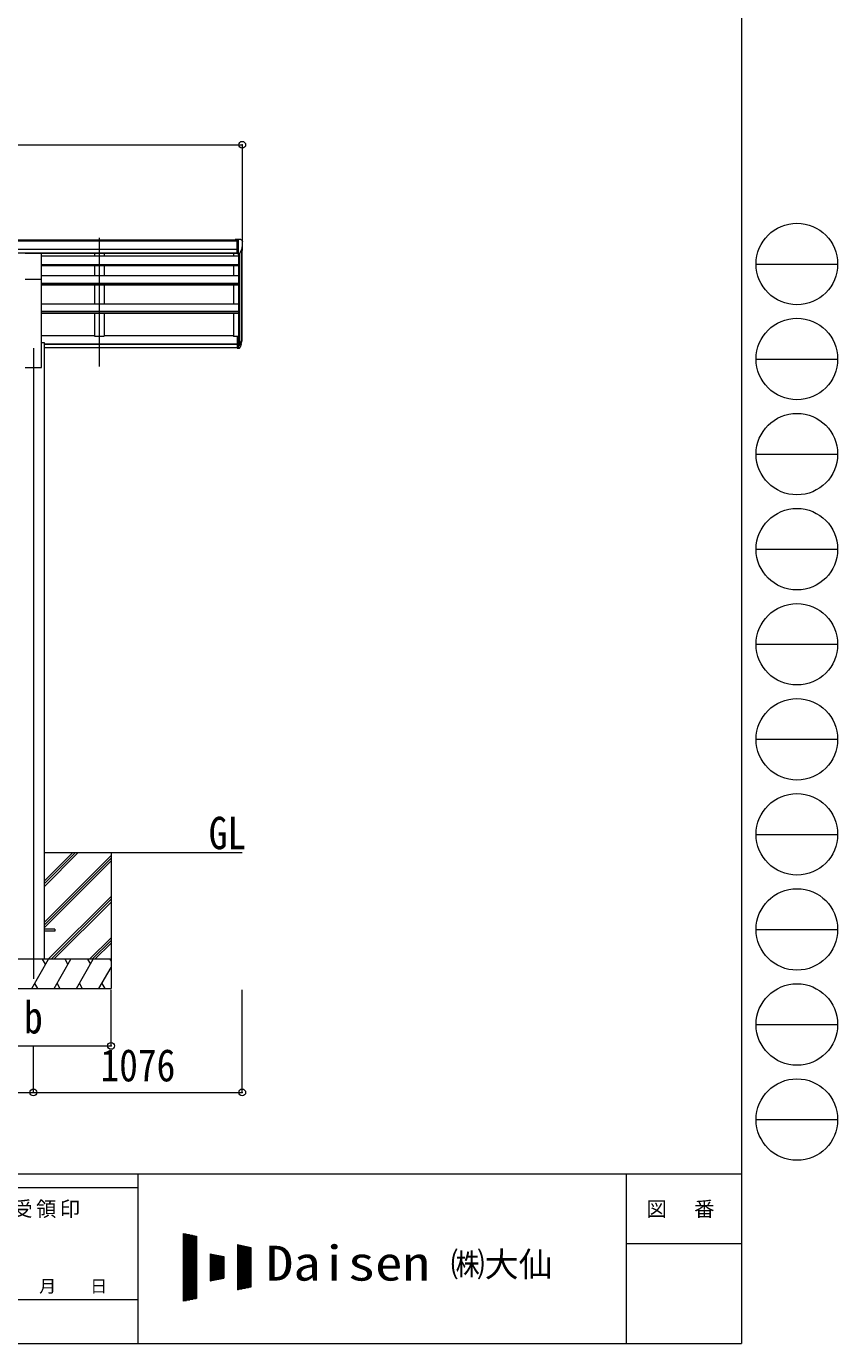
# Model space of a CAD drawing. Units: millimetres at full size; details may follow other scales. Extents: x -9783 to 33754, y -10064 to 6752.
# Drawn here: x 5712 to 9892, y -6828 to -38 of the extents above; entities that cross this region are included whole.
import ezdxf
from ezdxf.enums import TextEntityAlignment as Align

# ---------------------------------------------------------------- set-up
doc = ezdxf.new("R2010")
doc.units = ezdxf.units.MM
doc.header["$LTSCALE"] = 35
doc.header["$PDMODE"] = 32
doc.header["$PDSIZE"] = 35
for name, color, linetype, lineweight in [('0-0_0', 7, 'Continuous', 9), ('0-1_本体', 4, 'Continuous', 9), ('0-2_部品', 7, 'Continuous', 9), ('0-8_PARTS2', 2, 'Continuous', 9), ('0-A_寸法', 6, 'Continuous', 9), ('F-0_240', 7, 'Continuous', 9)]:
    doc.layers.add(name, color=color, linetype=linetype, lineweight=lineweight)
doc.styles.add('ＭＳ ゴシック', font='')
doc.styles.get('ＭＳ ゴシック').set_extended_font_data('MS Gothic')

msp = doc.modelspace()

# ---------------------------------------------------------------- linework, layer by layer
at = {"layer": '0-0_0'}
for p, q in [((5803.2, -4296.89), (6824.2, -4296.89)), ((5803.2, -4472.72), (5979.04, -4296.89)), ((5803.2, -4458.58), (5964.89, -4296.89)), ((5803.2, -4444.44), (5950.75, -4296.89)), ((5803.2, -4656.57), (6148.2, -4311.57)), ((5803.2, -4670.71), (6148.2, -4325.71)), ((5803.2, -4684.85), (6148.2, -4339.85)), ((6148.2, -4296.89), (6148.2, -4996.89)), ((5825.01, -4846.89), (6148.2, -4523.7)), ((5839.15, -4846.89), (6148.2, -4537.84)), ((5853.3, -4846.89), (6148.2, -4551.99)), ((6037.15, -4846.89), (6148.2, -4735.83)), ((6051.29, -4846.89), (6148.2, -4749.97)), ((6065.43, -4846.89), (6148.2, -4764.12)), ((6148.2, -4846.89), (5348.2, -4846.89)), ((5739.36, -4996.89), (5825.96, -4846.89)), ((5810.96, -4872.87), (5795.96, -4846.89)), ((5854.83, -4996.89), (5941.43, -4846.89)), ((5926.43, -4872.87), (5911.43, -4846.89)), ((5970.3, -4996.89), (6056.9, -4846.89)), ((6026.9, -4846.89), (6041.9, -4872.87)), ((6085.77, -4996.89), (6148.2, -4888.75)), ((6142.37, -4846.89), (6148.2, -4856.99)), ((5348.2, -4996.89), (6148.2, -4996.89)), ((5754.36, -4970.91), (5769.36, -4996.89)), ((5869.83, -4970.91), (5884.83, -4996.89)), ((5985.3, -4970.91), (6000.3, -4996.89)), ((6100.77, -4970.91), (6115.77, -4996.89))]:
    msp.add_line(p, q, dxfattribs=at)
at = {"layer": '0-1_本体'}
for p, q in [((1798.7, -1138.47), (6797.7, -1138.47)), ((1798.7, -1143.82), (6797.7, -1143.82)), ((1798.7, -1187.34), (6797.7, -1187.34)), ((1798.7, -1205.01), (6797.7, -1205.01)), ((5790.7, -1207.5), (6797.7, -1207.5)), ((6063.2, -1207.47), (6063.2, -1223.24)), ((6113.2, -1207.47), (6113.2, -1223.24)), ((6779.2, -1207.8), (6779.2, -1223.66)), ((6804.2, -1208.85), (6804.2, -1635.45)), ((6810.2, -1209.37), (6810.2, -1679.89)), ((6819.92, -1194.02), (6819.92, -1661.88)), ((6824.2, -1637.62), (6824.2, -1175.22)), ((6804.2, -1223.24), (5790.7, -1223.24)), ((5790.7, -1264.94), (6804.2, -1264.94)), ((5790.7, -1266.63), (6804.2, -1266.63)), ((5790.7, -1271.04), (6804.2, -1271.04)), ((6063.2, -1271.04), (6063.2, -1322.02)), ((6113.2, -1271.04), (6113.2, -1322.02)), ((6779.2, -1271.04), (6779.2, -1322.03)), ((5790.7, -1322.03), (6804.2, -1322.03)), ((5790.7, -1796.88), (5790.7, -1341.25)), ((5790.7, -1362.68), (6804.2, -1362.68)), ((5790.7, -1364.36), (6804.2, -1364.36)), ((5790.7, -1371.09), (6804.37, -1371.09)), ((6063.2, -1371.07), (6063.2, -1467.76)), ((6113.2, -1371.07), (6113.2, -1467.76)), ((6779.2, -1371.09), (6779.2, -1467.76)), ((5790.7, -1467.76), (6804.2, -1467.76)), ((6804.2, -1507.23), (5790.7, -1507.23)), ((6804.2, -1508.9), (5790.7, -1508.9)), ((6804.2, -1517.95), (5790.7, -1517.95)), ((6063.2, -1517.95), (6063.2, -1635.87)), ((6113.2, -1517.95), (6113.2, -1635.87)), ((6779.2, -1517.95), (6779.2, -1636.28)), ((5790.7, -1631.06), (6063.2, -1631.06)), ((5790.7, -1666.88), (5803.2, -1666.88)), ((5803.2, -1666.88), (5803.2, -4846.88)), ((5803.2, -1675.37), (6797.7, -1675.37)), ((5803.2, -1676.75), (6797.7, -1676.75)), ((5803.2, -1693.93), (6797.7, -1693.93)), ((6063.2, -1635.87), (6113.2, -1635.87)), ((6113.2, -1631.06), (6779.2, -1631.06)), ((6797.7, -1636.28), (6779.2, -1636.28)), ((5705.7, -1796.88), (5790.7, -1796.88))]:
    msp.add_line(p, q, dxfattribs=at)
at = {"layer": '0-2_部品'}
for p, q in [((6797.7, -1136.86), (6787.7, -1136.95)), ((6787.7, -1138.47), (6787.7, -1136.95)), ((6797.7, -1208.85), (6797.7, -1136.86)), ((6816.2, -1136.86), (6797.7, -1136.86)), ((6804.2, -1209.85), (6804.2, -1136.86)), ((6816.2, -1136.86), (6818.54, -1137.01)), ((6819.3, -1137.43), (6823.36, -1143.24)), ((6826.2, -1146.23), (6826.2, -1146.86)), ((5705.7, -1207.1), (5790.7, -1207.1)), ((5790.7, -1341.25), (5790.7, -1207.1)), ((6797.7, -1208.85), (6804.2, -1208.85)), ((6804.2, -1209.85), (6809.41, -1209.53)), ((6811.83, -1208.03), (6821.1, -1191.97)), ((5705.7, -1341.25), (5790.7, -1341.25)), ((6797.7, -1635.45), (6797.7, -1696.51)), ((6797.7, -1635.45), (6804.2, -1635.45)), ((6797.7, -1673.76), (6804.2, -1673.76)), ((6797.7, -1679.16), (6804.2, -1679.16)), ((6797.7, -1696.51), (6804.2, -1696.51)), ((6804.2, -1635.45), (6804.2, -1697.33)), ((6804.2, -1680.16), (6809.34, -1680.16)), ((6804.2, -1682.16), (6809.05, -1682.16)), ((6804.2, -1697.33), (6809.05, -1697.33)), ((6810.64, -1679.41), (6820.39, -1661)), ((6821.81, -1661.49), (6811.65, -1680.66)), ((6819.23, -1678.34), (6811.65, -1695.83))]:
    msp.add_line(p, q, dxfattribs=at)
at = {"layer": '0-2_部品', "color": 4}
msp.add_line((5858, -4692.39), (5803.2, -4692.39), dxfattribs=at)
msp.add_lwpolyline([(5858, -4692.39), (5858, -4701.39), (5803.2, -4701.39)], dxfattribs=at)
at = {"layer": '0-2_部品'}
for centre, radius, start, end in [((6818.48, -1138), 1, 35, 86.5), ((6624.2, -1146.86), 202, 347.09739, 0), ((6823.2, -1146.23), 3, 0, 87), ((6809.23, -1206.53), 3, 273.5, 330), ((6809.05, -1679.16), 3, 270, 330), ((6809.05, -1694.33), 3, 270, 330), ((6809.34, -1678.66), 1.5, 270, 330), ((6690.99, -1642.27), 133.22, 344.28698, 356.72013), ((6736.26, -1635.04), 88.05, 342.78929, 2.77608), ((6735.54, -1639.32), 89.07, 345.58812, 5.50424)]:
    msp.add_arc(centre, radius, start, end, dxfattribs=at)
at = {"layer": '0-8_PARTS2'}
for p, q in [((6088.2, -1790.69), (6088.2, -1128.16)), ((5748.2, -1696.89), (5748.2, -4946.89))]:
    msp.add_line(p, q, dxfattribs=at)
at = {"layer": '0-A_寸法'}
for p, q in [((1772.2, -648.53), (6824.2, -648.53)), ((6824.2, -648.53), (6824.2, -1194.15)), ((6148.2, -5293.28), (6148.2, -5004.31)), ((6824.2, -5533.25), (6824.2, -5004.31)), ((5348.2, -5293.28), (6148.2, -5293.28)), ((5748.2, -5533.25), (5748.2, -5293.28)), ((2848.2, -5533.25), (5748.2, -5533.25)), ((5748.2, -5533.25), (6824.2, -5533.25))]:
    msp.add_line(p, q, dxfattribs=at)
for p in [(6824.2, -648.53), (6148.2, -5293.28), (5748.2, -5533.25), (6824.2, -5533.25)]:
    msp.add_point(p, dxfattribs=at)
at = {"layer": 'F-0_240', "color": 5}
for p, q in [((9396.97, 6751.9), (9396.97, -6828.1)), ((-9783.03, -5953.1), (9396.97, -5953.1)), ((6285.75, -5953.1), (6285.75, -6828.1)), ((8801.97, -5953.1), (8801.97, -6828.1)), ((-9783.03, -6023.1), (6285.75, -6023.1)), ((8801.97, -6311.85), (9396.97, -6311.85)), ((5305.75, -6600.6), (6285.75, -6600.6)), ((-9783.03, -6828.1), (9396.97, -6828.1))]:
    msp.add_line(p, q, dxfattribs=at)
at = {"layer": 'F-0_240', "color": 4}
for p, q in [((9471.77, -1263.1), (9891.77, -1263.1)), ((9471.77, -1753.1), (9891.77, -1753.1)), ((9471.77, -2243.1), (9891.77, -2243.1)), ((9471.77, -2733.1), (9891.77, -2733.1)), ((9471.77, -3223.1), (9891.77, -3223.1)), ((9471.77, -3713.1), (9891.77, -3713.1)), ((9471.77, -4203.1), (9891.77, -4203.1)), ((9471.77, -4693.1), (9891.77, -4693.1)), ((9471.77, -5183.1), (9891.77, -5183.1)), ((9471.77, -5673.1), (9891.77, -5673.1))]:
    msp.add_line(p, q, dxfattribs=at)
at = {"layer": 'F-0_240'}
for p, q in [((6519.04, -6259.47), (6589.04, -6274.05)), ((6519.04, -6259.47), (6519.04, -6609.47)), ((6519.04, -6262.76), (6534.85, -6262.76)), ((6519.04, -6266.26), (6551.65, -6266.26)), ((6519.04, -6269.76), (6568.45, -6269.76)), ((6519.04, -6273.26), (6585.25, -6273.26)), ((6519.04, -6276.76), (6589.04, -6276.76)), ((6519.04, -6280.26), (6589.04, -6280.26)), ((6519.04, -6283.76), (6589.04, -6283.76)), ((6519.04, -6287.26), (6589.04, -6287.26)), ((6519.04, -6290.76), (6589.04, -6290.76)), ((6519.04, -6294.26), (6589.04, -6294.26)), ((6519.04, -6297.76), (6589.04, -6297.76)), ((6519.04, -6301.26), (6589.04, -6301.26)), ((6519.04, -6304.76), (6589.04, -6304.76)), ((6519.04, -6308.26), (6589.04, -6308.26)), ((6519.04, -6311.76), (6589.04, -6311.76)), ((6521.12, -6609.03), (6521.12, -6259.9)), ((6524.62, -6608.3), (6524.62, -6260.63)), ((6528.12, -6607.58), (6528.12, -6261.36)), ((6531.62, -6606.85), (6531.62, -6262.09)), ((6535.12, -6606.12), (6535.12, -6262.81)), ((6538.62, -6605.39), (6538.62, -6263.54)), ((6542.12, -6604.66), (6542.12, -6264.27)), ((6545.62, -6603.93), (6545.62, -6265)), ((6549.12, -6603.2), (6549.12, -6265.73)), ((6552.62, -6602.47), (6552.62, -6266.46)), ((6556.12, -6601.74), (6556.12, -6267.19)), ((6559.62, -6601.01), (6559.62, -6267.92)), ((6563.12, -6600.28), (6563.12, -6268.65)), ((6566.62, -6599.55), (6566.62, -6269.38)), ((6570.12, -6598.83), (6570.12, -6270.11)), ((6573.62, -6598.1), (6573.62, -6270.84)), ((6577.12, -6597.37), (6577.12, -6271.56)), ((6580.62, -6596.64), (6580.62, -6272.29)), ((6584.12, -6595.91), (6584.12, -6273.02)), ((6587.62, -6595.18), (6587.62, -6273.75)), ((6589.04, -6274.05), (6589.04, -6594.88)), ((6519.04, -6315.26), (6589.04, -6315.26)), ((6519.04, -6318.76), (6589.04, -6318.76)), ((6519.04, -6322.26), (6589.04, -6322.26)), ((6519.04, -6325.76), (6589.04, -6325.76)), ((6519.04, -6329.26), (6589.04, -6329.26)), ((6519.04, -6332.76), (6589.04, -6332.76)), ((6519.04, -6336.26), (6589.04, -6336.26)), ((6519.04, -6339.76), (6589.04, -6339.76)), ((6519.04, -6343.26), (6589.04, -6343.26)), ((6519.04, -6346.76), (6589.04, -6346.76)), ((6519.04, -6350.26), (6589.04, -6350.26)), ((6519.04, -6353.76), (6589.04, -6353.76)), ((6519.04, -6357.26), (6589.04, -6357.26)), ((6519.04, -6360.76), (6589.04, -6360.76)), ((6519.04, -6364.26), (6589.04, -6364.26)), ((6519.04, -6367.76), (6589.04, -6367.76)), ((6519.04, -6371.26), (6589.04, -6371.26)), ((6519.04, -6374.76), (6589.04, -6374.76)), ((6519.04, -6378.26), (6589.04, -6378.26)), ((6519.04, -6381.76), (6589.04, -6381.76)), ((6659.04, -6364.47), (6729.04, -6379.05)), ((6659.04, -6364.47), (6659.04, -6504.47)), ((6659.04, -6367.76), (6674.85, -6367.76)), ((6659.04, -6371.26), (6691.65, -6371.26)), ((6659.04, -6374.76), (6708.45, -6374.76)), ((6659.04, -6378.26), (6725.25, -6378.26)), ((6659.04, -6381.76), (6729.04, -6381.76)), ((6661.12, -6504.03), (6661.12, -6364.9)), ((6664.62, -6503.3), (6664.62, -6365.63)), ((6668.12, -6502.58), (6668.12, -6366.36)), ((6671.62, -6501.85), (6671.62, -6367.09)), ((6675.12, -6501.12), (6675.12, -6367.81)), ((6678.62, -6500.39), (6678.62, -6368.54)), ((6682.12, -6499.66), (6682.12, -6369.27)), ((6685.62, -6498.93), (6685.62, -6370)), ((6689.12, -6498.2), (6689.12, -6370.73)), ((6692.62, -6497.47), (6692.62, -6371.46)), ((6696.12, -6496.74), (6696.12, -6372.19)), ((6699.62, -6496.01), (6699.62, -6372.92)), ((6703.12, -6495.28), (6703.12, -6373.65)), ((6706.62, -6494.55), (6706.62, -6374.38)), ((6710.12, -6493.83), (6710.12, -6375.11)), ((6713.62, -6493.1), (6713.62, -6375.84)), ((6717.12, -6492.37), (6717.12, -6376.56)), ((6720.62, -6491.64), (6720.62, -6377.29)), ((6724.12, -6490.91), (6724.12, -6378.02)), ((6727.62, -6490.18), (6727.62, -6378.75)), ((6729.04, -6379.05), (6729.04, -6489.88)), ((6799.04, -6317.8), (6869.04, -6332.38)), ((6799.04, -6317.8), (6799.04, -6551.13)), ((6799.04, -6318.76), (6803.65, -6318.76)), ((6799.04, -6322.26), (6820.45, -6322.26)), ((6799.04, -6325.76), (6837.25, -6325.76)), ((6799.04, -6329.26), (6854.05, -6329.26)), ((6799.04, -6332.76), (6869.04, -6332.76)), ((6799.04, -6336.26), (6869.04, -6336.26)), ((6799.04, -6339.76), (6869.04, -6339.76)), ((6799.04, -6343.26), (6869.04, -6343.26)), ((6799.04, -6346.76), (6869.04, -6346.76)), ((6799.04, -6350.26), (6869.04, -6350.26)), ((6799.04, -6353.76), (6869.04, -6353.76)), ((6799.04, -6357.26), (6869.04, -6357.26)), ((6799.04, -6360.76), (6869.04, -6360.76)), ((6799.04, -6364.26), (6869.04, -6364.26)), ((6799.04, -6367.76), (6869.04, -6367.76)), ((6799.04, -6371.26), (6869.04, -6371.26)), ((6799.04, -6374.76), (6869.04, -6374.76)), ((6799.04, -6378.26), (6869.04, -6378.26)), ((6799.04, -6381.76), (6869.04, -6381.76)), ((6801.12, -6550.7), (6801.12, -6318.23)), ((6804.62, -6549.97), (6804.62, -6318.96)), ((6808.12, -6549.24), (6808.12, -6319.69)), ((6811.62, -6548.51), (6811.62, -6320.42)), ((6815.12, -6547.78), (6815.12, -6321.15)), ((6818.62, -6547.05), (6818.62, -6321.88)), ((6822.12, -6546.33), (6822.12, -6322.61)), ((6825.62, -6545.6), (6825.62, -6323.34)), ((6829.12, -6544.87), (6829.12, -6324.06)), ((6832.62, -6544.14), (6832.62, -6324.79)), ((6836.12, -6543.41), (6836.12, -6325.52)), ((6839.62, -6542.68), (6839.62, -6326.25)), ((6843.12, -6541.95), (6843.12, -6326.98)), ((6846.62, -6541.22), (6846.62, -6327.71)), ((6850.12, -6540.49), (6850.12, -6328.44)), ((6853.62, -6539.76), (6853.62, -6329.17)), ((6857.12, -6539.03), (6857.12, -6329.9)), ((6860.62, -6538.3), (6860.62, -6330.63)), ((6864.12, -6537.58), (6864.12, -6331.36)), ((6867.62, -6536.85), (6867.62, -6332.09)), ((6869.04, -6332.38), (6869.04, -6536.55)), ((6519.04, -6385.26), (6589.04, -6385.26)), ((6519.04, -6388.76), (6589.04, -6388.76)), ((6519.04, -6392.26), (6589.04, -6392.26)), ((6519.04, -6395.76), (6589.04, -6395.76)), ((6519.04, -6399.26), (6589.04, -6399.26)), ((6519.04, -6402.76), (6589.04, -6402.76)), ((6519.04, -6406.26), (6589.04, -6406.26)), ((6519.04, -6409.76), (6589.04, -6409.76)), ((6519.04, -6413.26), (6589.04, -6413.26)), ((6519.04, -6416.76), (6589.04, -6416.76)), ((6519.04, -6420.26), (6589.04, -6420.26)), ((6519.04, -6423.76), (6589.04, -6423.76)), ((6519.04, -6427.26), (6589.04, -6427.26)), ((6519.04, -6430.76), (6589.04, -6430.76)), ((6519.04, -6434.26), (6589.04, -6434.26)), ((6519.04, -6437.76), (6589.04, -6437.76)), ((6519.04, -6441.26), (6589.04, -6441.26)), ((6519.04, -6444.76), (6589.04, -6444.76)), ((6519.04, -6448.26), (6589.04, -6448.26)), ((6659.04, -6385.26), (6729.04, -6385.26)), ((6659.04, -6388.76), (6729.04, -6388.76)), ((6659.04, -6392.26), (6729.04, -6392.26)), ((6659.04, -6395.76), (6729.04, -6395.76)), ((6659.04, -6399.26), (6729.04, -6399.26)), ((6659.04, -6402.76), (6729.04, -6402.76)), ((6659.04, -6406.26), (6729.04, -6406.26)), ((6659.04, -6409.76), (6729.04, -6409.76)), ((6659.04, -6413.26), (6729.04, -6413.26)), ((6659.04, -6416.76), (6729.04, -6416.76)), ((6659.04, -6420.26), (6729.04, -6420.26)), ((6659.04, -6423.76), (6729.04, -6423.76)), ((6659.04, -6427.26), (6729.04, -6427.26)), ((6659.04, -6430.76), (6729.04, -6430.76)), ((6659.04, -6434.26), (6729.04, -6434.26)), ((6659.04, -6437.76), (6729.04, -6437.76)), ((6659.04, -6441.26), (6729.04, -6441.26)), ((6659.04, -6444.76), (6729.04, -6444.76)), ((6659.04, -6448.26), (6729.04, -6448.26)), ((6799.04, -6385.26), (6869.04, -6385.26)), ((6799.04, -6388.76), (6869.04, -6388.76)), ((6799.04, -6392.26), (6869.04, -6392.26)), ((6799.04, -6395.76), (6869.04, -6395.76)), ((6799.04, -6399.26), (6869.04, -6399.26)), ((6799.04, -6402.76), (6869.04, -6402.76)), ((6799.04, -6406.26), (6869.04, -6406.26)), ((6799.04, -6409.76), (6869.04, -6409.76)), ((6799.04, -6413.26), (6869.04, -6413.26)), ((6799.04, -6416.76), (6869.04, -6416.76)), ((6799.04, -6420.26), (6869.04, -6420.26)), ((6799.04, -6423.76), (6869.04, -6423.76)), ((6799.04, -6427.26), (6869.04, -6427.26)), ((6799.04, -6430.76), (6869.04, -6430.76)), ((6799.04, -6434.26), (6869.04, -6434.26)), ((6799.04, -6437.76), (6869.04, -6437.76)), ((6799.04, -6441.26), (6869.04, -6441.26)), ((6799.04, -6444.76), (6869.04, -6444.76)), ((6799.04, -6448.26), (6869.04, -6448.26)), ((6519.04, -6451.76), (6589.04, -6451.76)), ((6519.04, -6455.26), (6589.04, -6455.26)), ((6519.04, -6458.76), (6589.04, -6458.76)), ((6519.04, -6462.26), (6589.04, -6462.26)), ((6519.04, -6465.76), (6589.04, -6465.76)), ((6519.04, -6469.26), (6589.04, -6469.26)), ((6519.04, -6472.76), (6589.04, -6472.76)), ((6519.04, -6476.26), (6589.04, -6476.26)), ((6519.04, -6479.76), (6589.04, -6479.76)), ((6519.04, -6483.26), (6589.04, -6483.26)), ((6519.04, -6486.76), (6589.04, -6486.76)), ((6519.04, -6490.26), (6589.04, -6490.26)), ((6519.04, -6493.76), (6589.04, -6493.76)), ((6519.04, -6497.26), (6589.04, -6497.26)), ((6519.04, -6500.76), (6589.04, -6500.76)), ((6519.04, -6504.26), (6589.04, -6504.26)), ((6519.04, -6507.76), (6589.04, -6507.76)), ((6519.04, -6511.26), (6589.04, -6511.26)), ((6519.04, -6514.76), (6589.04, -6514.76)), ((6519.04, -6518.26), (6589.04, -6518.26)), ((6659.04, -6451.76), (6729.04, -6451.76)), ((6659.04, -6455.26), (6729.04, -6455.26)), ((6659.04, -6458.76), (6729.04, -6458.76)), ((6659.04, -6462.26), (6729.04, -6462.26)), ((6659.04, -6465.76), (6729.04, -6465.76)), ((6659.04, -6469.26), (6729.04, -6469.26)), ((6659.04, -6472.76), (6729.04, -6472.76)), ((6659.04, -6476.26), (6729.04, -6476.26)), ((6659.04, -6479.76), (6729.04, -6479.76)), ((6659.04, -6483.26), (6729.04, -6483.26)), ((6659.04, -6486.76), (6729.04, -6486.76)), ((6659.04, -6504.47), (6729.04, -6489.88)), ((6659.04, -6490.26), (6727.23, -6490.26)), ((6659.04, -6493.76), (6710.43, -6493.76)), ((6659.04, -6497.26), (6693.63, -6497.26)), ((6659.04, -6500.76), (6676.83, -6500.76)), ((6659.04, -6504.26), (6660.03, -6504.26)), ((6799.04, -6451.76), (6869.04, -6451.76)), ((6799.04, -6455.26), (6869.04, -6455.26)), ((6799.04, -6458.76), (6869.04, -6458.76)), ((6799.04, -6462.26), (6869.04, -6462.26)), ((6799.04, -6465.76), (6869.04, -6465.76)), ((6799.04, -6469.26), (6869.04, -6469.26)), ((6799.04, -6472.76), (6869.04, -6472.76)), ((6799.04, -6476.26), (6869.04, -6476.26)), ((6799.04, -6479.76), (6869.04, -6479.76)), ((6799.04, -6483.26), (6869.04, -6483.26)), ((6799.04, -6486.76), (6869.04, -6486.76)), ((6799.04, -6490.26), (6869.04, -6490.26)), ((6799.04, -6493.76), (6869.04, -6493.76)), ((6799.04, -6497.26), (6869.04, -6497.26)), ((6799.04, -6500.76), (6869.04, -6500.76)), ((6799.04, -6504.26), (6869.04, -6504.26)), ((6799.04, -6507.76), (6869.04, -6507.76)), ((6799.04, -6511.26), (6869.04, -6511.26)), ((6799.04, -6514.76), (6869.04, -6514.76)), ((6799.04, -6518.26), (6869.04, -6518.26)), ((6519.04, -6521.76), (6589.04, -6521.76)), ((6519.04, -6525.26), (6589.04, -6525.26)), ((6519.04, -6528.76), (6589.04, -6528.76)), ((6519.04, -6532.26), (6589.04, -6532.26)), ((6519.04, -6535.76), (6589.04, -6535.76)), ((6519.04, -6539.26), (6589.04, -6539.26)), ((6519.04, -6542.76), (6589.04, -6542.76)), ((6519.04, -6546.26), (6589.04, -6546.26)), ((6519.04, -6549.76), (6589.04, -6549.76)), ((6519.04, -6553.26), (6589.04, -6553.26)), ((6519.04, -6556.76), (6589.04, -6556.76)), ((6519.04, -6560.26), (6589.04, -6560.26)), ((6519.04, -6563.76), (6589.04, -6563.76)), ((6519.04, -6567.26), (6589.04, -6567.26)), ((6519.04, -6570.76), (6589.04, -6570.76)), ((6519.04, -6574.26), (6589.04, -6574.26)), ((6519.04, -6577.76), (6589.04, -6577.76)), ((6519.04, -6581.26), (6589.04, -6581.26)), ((6519.04, -6584.76), (6589.04, -6584.76)), ((6799.04, -6521.76), (6869.04, -6521.76)), ((6799.04, -6525.26), (6869.04, -6525.26)), ((6799.04, -6528.76), (6869.04, -6528.76)), ((6799.04, -6532.26), (6869.04, -6532.26)), ((6799.04, -6535.76), (6869.04, -6535.76)), ((6869.04, -6536.55), (6799.04, -6551.13)), ((6799.04, -6539.26), (6856.03, -6539.26)), ((6799.04, -6542.76), (6839.23, -6542.76)), ((6799.04, -6546.26), (6822.43, -6546.26)), ((6799.04, -6549.76), (6805.63, -6549.76)), ((6519.04, -6588.26), (6589.04, -6588.26)), ((6519.04, -6591.76), (6589.04, -6591.76)), ((6589.04, -6594.88), (6519.04, -6609.47)), ((6519.04, -6595.26), (6587.23, -6595.26)), ((6519.04, -6598.76), (6570.43, -6598.76)), ((6519.04, -6602.26), (6553.63, -6602.26)), ((6519.04, -6605.76), (6536.83, -6605.76)), ((6519.04, -6609.26), (6520.03, -6609.26))]:
    msp.add_line(p, q, dxfattribs=at)
at = {"layer": 'F-0_240', "color": 4}
for centre in [(9681.77, -1263.1), (9681.77, -1753.1), (9681.77, -2243.1), (9681.77, -2733.1), (9681.77, -3223.1), (9681.77, -3713.1), (9681.77, -4203.1), (9681.77, -4693.1), (9681.77, -5183.1), (9681.77, -5673.1)]:
    msp.add_circle(centre, 210, dxfattribs=at)

# ---------------------------------------------------------------- texts
at = {"layer": '0-0_0', "style": 'ＭＳ ゴシック', "width": 0.85}
msp.add_text('GL', height=166.8, dxfattribs=at).set_placement((6651.42, -4329.33), align=Align.BOTTOM_LEFT)
at = {"layer": '0-A_寸法', "color": 7, "style": 'ＭＳ ゴシック', "width": 0.85}
for s, p in [('b', (5700.08, -5278.9)), ('1076', (6093.7, -5526.25))]:
    msp.add_text(s, height=166.8, dxfattribs=at).set_placement(p, align=Align.BOTTOM_LEFT)
at = {"layer": 'F-0_240', "style": 'ＭＳ ゴシック', "width": 1.15}
msp.add_text('Daisen', height=179.6, dxfattribs=at).set_placement((6947.05, -6556.97), align=Align.BOTTOM_LEFT)
at = {"layer": 'F-0_240', "style": 'ＭＳ ゴシック'}
for s, height, p in [('㈱大仙\u3000', 128.3, (7898.35, -6521.97)), ('年\u3000\u3000月\u3000\u3000日', 64.15, (5515.76, -6583.1))]:
    msp.add_text(s, height=height, dxfattribs=at).set_placement(p, align=Align.BOTTOM_LEFT)
at = {"layer": 'F-0_240', "char_height": 76.98, "attachment_point": 7, "style": 'ＭＳ ゴシック'}
for s, insert in [('\\T1.17;御受領印', (5515.75, -6180.6)), ('\\T1.17;図\u3000番', (8906.97, -6180.6))]:
    msp.add_mtext(s, dxfattribs=dict(at, insert=insert))

doc.saveas('drawing.dxf')
